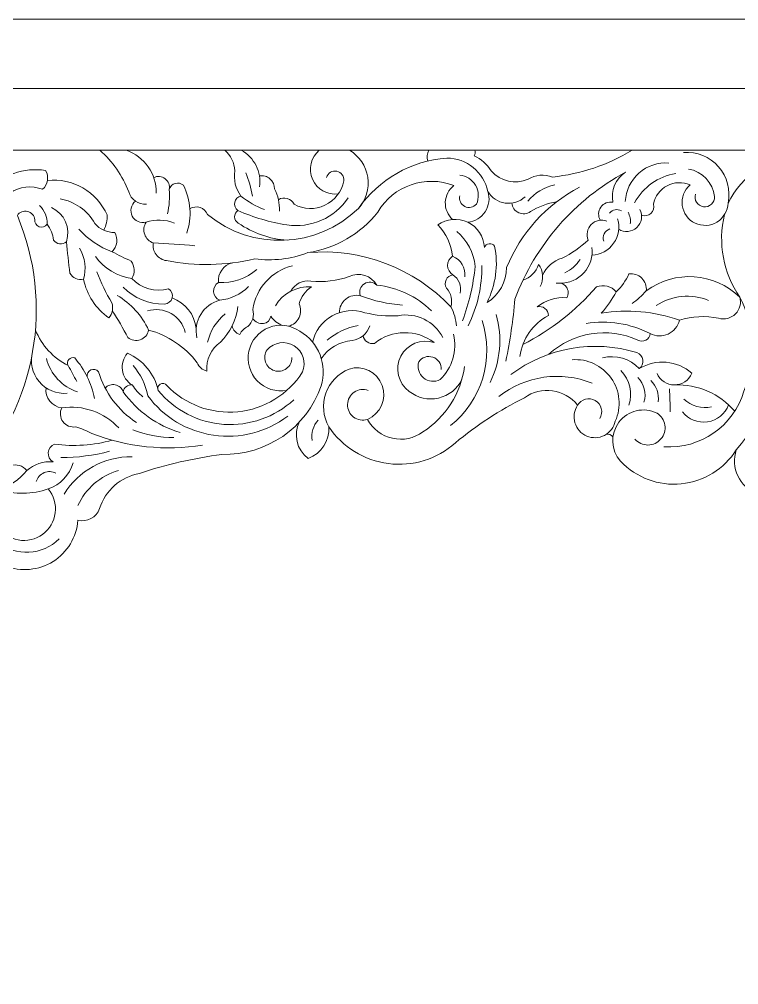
# Model space of a CAD drawing. Header units: millimetres. Extents: x 5152 to 5396, y 165 to 421.
# Drawn here: x 5221.3 to 5274.2, y 349.8 to 420.7 of the extents above; entities that cross this region are included whole.
import ezdxf

# ---------------------------------------------------------------- set-up
doc = ezdxf.new("R2010")
doc.units = ezdxf.units.MM
doc.header["$MEASUREMENT"] = 0
doc.layers.add('SITARA ALL', color=18, linetype='Continuous', true_color=0x000000)

msp = doc.modelspace()

# ---------------------------------------------------------------- linework, layer by layer
at = {"layer": 'SITARA ALL', "lineweight": 9}
for points, knots in [([(5152.3, 420.695), (5152.3, 420.695), (5396.3, 420.695), (5396.3, 420.695), (5396.3, 420.695), (5396.3, 298.695), (5396.3, 298.695), (5396.3, 298.695), (5152.3, 298.695), (5152.3, 298.695), (5152.3, 298.695), (5152.3, 420.695), (5152.3, 420.695)], [0, 0, 0, 0, 0.25, 0.25, 0.25, 0.5, 0.5, 0.5, 0.75, 0.75, 0.75, 1, 1, 1, 1]), ([(5158.284, 309.538), (5158.284, 309.538), (5158.284, 303.791), (5158.284, 303.791), (5158.284, 303.791), (5154.3, 303.791), (5154.3, 303.791), (5154.3, 303.791), (5154.3, 415.599), (5154.3, 415.599), (5154.3, 415.599), (5354.3, 415.599), (5354.3, 415.599), (5354.3, 415.599), (5354.3, 391.626), (5354.3, 391.626), (5354.3, 391.626), (5349.636, 391.626), (5349.636, 391.626), (5349.636, 391.626), (5349.636, 411.074), (5349.636, 411.074), (5349.636, 411.074), (5301.025, 411.074), (5301.025, 411.074), (5301.679, 410.889), (5302.203, 410.396), (5302.429, 409.755), (5302.655, 409.114), (5302.556, 408.402), (5302.163, 407.847), (5304.264, 410.007), (5307.224, 411.112), (5310.227, 410.858), (5311.335, 410.604), (5312.145, 409.652), (5312.219, 408.518), (5312.293, 407.383), (5311.613, 406.334), (5310.548, 405.938)], [0, 0, 0, 0, 0.071429, 0.071429, 0.071429, 0.142857, 0.142857, 0.142857, 0.214286, 0.214286, 0.214286, 0.285714, 0.285714, 0.285714, 0.357143, 0.357143, 0.357143, 0.428571, 0.428571, 0.428571, 0.5, 0.5, 0.5, 0.571429, 0.571429, 0.571429, 0.642857, 0.642857, 0.642857, 0.714286, 0.714286, 0.714286, 0.785714, 0.785714, 0.785714, 0.857143, 0.857143, 0.857143, 1, 1, 1, 1]), ([(5385.334, 308.316), (5385.334, 308.316), (5390.317, 308.316), (5390.317, 308.316), (5390.317, 308.316), (5390.317, 415.599), (5390.317, 415.599), (5390.317, 415.599), (5394.3, 415.599), (5394.3, 415.599), (5394.3, 415.599), (5394.3, 303.791), (5394.3, 303.791), (5394.3, 303.791), (5194.3, 303.791), (5194.3, 303.791), (5194.3, 303.791), (5194.3, 327.764), (5194.3, 327.764), (5194.3, 327.764), (5198.965, 327.764), (5198.965, 327.764), (5198.965, 327.764), (5198.965, 308.316), (5198.965, 308.316), (5198.965, 308.316), (5247.575, 308.316), (5247.575, 308.316), (5246.921, 308.501), (5246.398, 308.994), (5246.172, 309.635), (5245.945, 310.276), (5246.045, 310.988), (5246.438, 311.543), (5244.337, 309.383), (5241.376, 308.278), (5238.374, 308.532), (5237.266, 308.786), (5236.456, 309.738), (5236.382, 310.873), (5236.307, 312.007), (5236.987, 313.056), (5238.053, 313.453)], [0, 0, 0, 0, 0.066667, 0.066667, 0.066667, 0.133333, 0.133333, 0.133333, 0.2, 0.2, 0.2, 0.266667, 0.266667, 0.266667, 0.333333, 0.333333, 0.333333, 0.4, 0.4, 0.4, 0.466667, 0.466667, 0.466667, 0.533333, 0.533333, 0.533333, 0.6, 0.6, 0.6, 0.666667, 0.666667, 0.666667, 0.733333, 0.733333, 0.733333, 0.8, 0.8, 0.8, 0.866667, 0.866667, 0.866667, 1, 1, 1, 1]), ([(5295.847, 408.423), (5295.925, 408.623), (5296.099, 408.77), (5296.308, 408.814), (5296.518, 408.859), (5296.736, 408.795), (5296.889, 408.645), (5297.026, 407.824), (5297.698, 407.199), (5298.527, 407.125), (5299.356, 407.05), (5300.13, 407.542), (5300.412, 408.325), (5299.758, 408.418), (5299.256, 408.953), (5299.203, 409.611), (5299.15, 410.269), (5299.56, 410.877), (5300.19, 411.074), (5300.19, 411.074), (5184.557, 411.074), (5184.557, 411.074)], [0, 0, 0, 0, 0.125, 0.125, 0.125, 0.25, 0.25, 0.25, 0.375, 0.375, 0.375, 0.5, 0.5, 0.5, 0.625, 0.625, 0.625, 0.75, 0.75, 0.75, 1, 1, 1, 1]), ([(5230.646, 407.106), (5230.05, 407.066), (5229.506, 407.446), (5229.339, 408.019), (5228.893, 409.197), (5228.164, 410.246), (5227.216, 411.074)], [0, 0, 0, 0, 0.333333, 0.333333, 0.333333, 1, 1, 1, 1]), ([(5245.475, 407.577), (5244.484, 406.096), (5242.726, 405.32), (5240.963, 405.582), (5239.725, 405.78), (5238.517, 406.138), (5237.37, 406.645), (5237.179, 406.781), (5237.086, 407.018), (5237.133, 407.248), (5237.18, 407.477), (5237.359, 407.658), (5237.588, 407.708), (5237.187, 408.236), (5237.028, 408.909), (5237.152, 409.561), (5237.111, 410.146), (5236.84, 410.69), (5236.396, 411.074)], [0, 0, 0, 0, 0.142857, 0.142857, 0.142857, 0.285714, 0.285714, 0.285714, 0.428571, 0.428571, 0.428571, 0.571429, 0.571429, 0.571429, 0.714286, 0.714286, 0.714286, 1, 1, 1, 1]), ([(5243.351, 411.074), (5242.724, 410.557), (5242.516, 409.688), (5242.841, 408.943), (5243.167, 408.198), (5243.946, 407.76), (5244.751, 407.868)], [0, 0, 0, 0, 0.333333, 0.333333, 0.333333, 1, 1, 1, 1]), ([(5255.736, 408.04), (5255.436, 409.468), (5254.182, 410.493), (5252.722, 410.499), (5250.106, 410.301), (5247.719, 408.938), (5246.219, 406.785), (5246.784, 407.408), (5247.039, 408.252), (5246.914, 409.083), (5246.788, 409.915), (5246.296, 410.646), (5245.572, 411.074)], [0, 0, 0, 0, 0.2, 0.2, 0.2, 0.4, 0.4, 0.4, 0.6, 0.6, 0.6, 1, 1, 1, 1]), ([(5266.342, 411.074), (5264.557, 409.996), (5262.556, 409.324), (5260.483, 409.105), (5259.895, 409.342), (5259.229, 409.279), (5258.696, 408.938), (5257.755, 408.543), (5256.666, 408.79), (5255.987, 409.551), (5255.692, 410.043), (5255.254, 410.432), (5254.731, 410.667), (5254.798, 410.792), (5254.816, 410.937), (5254.779, 411.074)], [0, 0, 0, 0, 0.166667, 0.166667, 0.166667, 0.333333, 0.333333, 0.333333, 0.5, 0.5, 0.5, 0.666667, 0.666667, 0.666667, 1, 1, 1, 1]), ([(5278.643, 410.983), (5276.386, 410.627), (5274.435, 409.219), (5273.388, 407.188), (5273.37, 406.618), (5273.065, 406.095), (5272.578, 405.798), (5272.091, 405.502), (5271.486, 405.472), (5270.971, 405.718), (5270.457, 405.964), (5270.101, 406.454), (5270.027, 407.02), (5269.952, 407.585), (5270.168, 408.15), (5270.601, 408.522), (5270.059, 408.763), (5269.437, 408.744), (5268.911, 408.467), (5268.386, 408.191), (5268.017, 407.69), (5267.908, 407.107), (5267.982, 406.865), (5267.91, 406.602), (5267.723, 406.432), (5267.536, 406.262), (5267.267, 406.215), (5267.033, 406.312)], [0, 0, 0, 0, 0.1, 0.1, 0.1, 0.2, 0.2, 0.2, 0.3, 0.3, 0.3, 0.4, 0.4, 0.4, 0.5, 0.5, 0.5, 0.6, 0.6, 0.6, 0.7, 0.7, 0.7, 0.8, 0.8, 0.8, 1, 1, 1, 1]), ([(5273.388, 407.188), (5273.591, 408.142), (5273.331, 409.134), (5272.687, 409.866), (5272.043, 410.598), (5271.092, 410.983), (5270.12, 410.904)], [0, 0, 0, 0, 0.333333, 0.333333, 0.333333, 1, 1, 1, 1]), ([(5269.042, 410.135), (5268.239, 410.195), (5267.447, 409.929), (5266.844, 409.395), (5266.241, 408.862), (5265.879, 408.109), (5265.839, 407.305)], [0, 0, 0, 0, 0.333333, 0.333333, 0.333333, 1, 1, 1, 1]), ([(5219.394, 405.811), (5219.431, 406.669), (5219.878, 407.457), (5220.594, 407.931), (5221.31, 408.404), (5222.21, 408.505), (5223.014, 408.204), (5223.404, 408.558), (5223.495, 409.135), (5223.233, 409.592), (5221.64, 409.826), (5220.033, 409.275), (5218.92, 408.112), (5217.807, 406.95), (5217.325, 405.321), (5217.629, 403.74), (5218.1, 401.336), (5219.117, 399.073), (5220.603, 397.126), (5220.21, 394.518), (5219.062, 392.082), (5217.304, 390.117), (5216.852, 391.678), (5215.383, 392.72), (5213.761, 392.626)], [0, 0, 0, 0, 0.111111, 0.111111, 0.111111, 0.222222, 0.222222, 0.222222, 0.333333, 0.333333, 0.333333, 0.444444, 0.444444, 0.444444, 0.555556, 0.555556, 0.555556, 0.666667, 0.666667, 0.666667, 0.777778, 0.777778, 0.777778, 1, 1, 1, 1]), ([(5240.341, 407.441), (5240.536, 407.563), (5240.774, 407.596), (5240.994, 407.53), (5241.215, 407.465), (5241.397, 407.309), (5241.494, 407.1), (5242.196, 406.715), (5243.038, 406.689), (5243.762, 407.03), (5244.486, 407.372), (5245.003, 408.038), (5245.152, 408.824), (5245.188, 409.158), (5244.965, 409.463), (5244.636, 409.53), (5244.308, 409.596), (5243.983, 409.402), (5243.887, 409.081)], [0, 0, 0, 0, 0.142857, 0.142857, 0.142857, 0.285714, 0.285714, 0.285714, 0.428571, 0.428571, 0.428571, 0.571429, 0.571429, 0.571429, 0.714286, 0.714286, 0.714286, 1, 1, 1, 1]), ([(5257.058, 395.57), (5257.37, 397.078), (5257.594, 398.603), (5257.729, 400.137), (5259.222, 404.125), (5262.112, 407.438), (5265.859, 409.461), (5265.122, 408.985), (5264.754, 408.107), (5264.932, 407.248), (5264.59, 407.315), (5264.241, 407.175), (5264.04, 406.89), (5263.839, 406.605), (5263.824, 406.23), (5264.001, 405.93)], [0, 0, 0, 0, 0.166667, 0.166667, 0.166667, 0.333333, 0.333333, 0.333333, 0.5, 0.5, 0.5, 0.666667, 0.666667, 0.666667, 1, 1, 1, 1]), ([(5270.993, 407.853), (5270.929, 407.651), (5270.958, 407.431), (5271.072, 407.251), (5271.185, 407.072), (5271.372, 406.952), (5271.583, 406.924), (5271.793, 406.895), (5272.005, 406.961), (5272.162, 407.104), (5272.32, 407.247), (5272.406, 407.451), (5272.398, 407.663), (5272.278, 408.69), (5271.5, 409.515), (5270.482, 409.695)], [0, 0, 0, 0, 0.166667, 0.166667, 0.166667, 0.333333, 0.333333, 0.333333, 0.5, 0.5, 0.5, 0.666667, 0.666667, 0.666667, 1, 1, 1, 1]), ([(5227.506, 405.196), (5227.69, 405.54), (5227.775, 405.927), (5227.752, 406.316), (5226.998, 408.028), (5225.228, 409.056), (5223.368, 408.859)], [0, 0, 0, 0, 0.333333, 0.333333, 0.333333, 1, 1, 1, 1]), ([(5231.143, 404.259), (5231.098, 403.957), (5231.176, 403.65), (5231.36, 403.406), (5231.543, 403.162), (5231.815, 403.002), (5232.118, 402.961), (5234.264, 402.535), (5236.476, 402.582), (5238.603, 403.097), (5239.922, 402.914), (5241.266, 403.071), (5242.508, 403.552), (5244.538, 403.863), (5246.376, 404.926), (5247.656, 406.533), (5248.783, 408.469), (5251.157, 409.293), (5253.243, 408.475), (5252.86, 408.183), (5252.628, 407.736), (5252.61, 407.255), (5252.591, 406.774), (5252.788, 406.311), (5253.147, 405.99)], [0, 0, 0, 0, 0.111111, 0.111111, 0.111111, 0.222222, 0.222222, 0.222222, 0.333333, 0.333333, 0.333333, 0.444444, 0.444444, 0.444444, 0.555556, 0.555556, 0.555556, 0.666667, 0.666667, 0.666667, 0.777778, 0.777778, 0.777778, 1, 1, 1, 1]), ([(5232.186, 406.4), (5232.325, 406.989), (5232.371, 407.595), (5232.323, 408.198), (5232.378, 408.497), (5232.26, 408.801), (5232.018, 408.984), (5231.776, 409.167), (5231.452, 409.198), (5231.179, 409.063)], [0, 0, 0, 0, 0.25, 0.25, 0.25, 0.5, 0.5, 0.5, 1, 1, 1, 1]), ([(5233.605, 404.983), (5234, 406.14), (5233.912, 407.407), (5233.359, 408.498), (5233.196, 408.646), (5232.969, 408.699), (5232.757, 408.638), (5232.546, 408.577), (5232.381, 408.411), (5232.323, 408.198)], [0, 0, 0, 0, 0.25, 0.25, 0.25, 0.5, 0.5, 0.5, 1, 1, 1, 1]), ([(5240.416, 406.606), (5240.438, 407.169), (5240.314, 407.729), (5240.055, 408.23), (5240.061, 408.514), (5239.94, 408.785), (5239.725, 408.97), (5239.51, 409.155), (5239.224, 409.234), (5238.944, 409.185)], [0, 0, 0, 0, 0.25, 0.25, 0.25, 0.5, 0.5, 0.5, 1, 1, 1, 1]), ([(5253.67, 407.733), (5253.594, 407.414), (5253.748, 407.086), (5254.041, 406.939), (5254.334, 406.793), (5254.689, 406.867), (5254.899, 407.12), (5255.103, 407.563), (5255.079, 408.077), (5254.834, 408.498), (5254.59, 408.92), (5254.156, 409.196), (5253.67, 409.239)], [0, 0, 0, 0, 0.2, 0.2, 0.2, 0.4, 0.4, 0.4, 0.6, 0.6, 0.6, 1, 1, 1, 1]), ([(5262.468, 408.361), (5260.044, 407.088), (5258.149, 405), (5257.117, 402.464), (5257.113, 401.416), (5256.568, 400.444), (5255.679, 399.891), (5256.32, 401.173), (5256.516, 402.63), (5256.236, 404.036), (5256.142, 404.162), (5255.987, 404.227), (5255.831, 404.206), (5255.675, 404.185), (5255.543, 404.081), (5255.485, 403.934), (5255.446, 404.729), (5254.977, 405.438), (5254.26, 405.782), (5253.544, 406.127), (5252.697, 406.053), (5252.052, 405.588), (5252.664, 404.964), (5253.051, 404.153), (5253.15, 403.284), (5253.761, 403.047), (5254.129, 402.42), (5254.039, 401.77)], [0, 0, 0, 0, 0.1, 0.1, 0.1, 0.2, 0.2, 0.2, 0.3, 0.3, 0.3, 0.4, 0.4, 0.4, 0.5, 0.5, 0.5, 0.6, 0.6, 0.6, 0.7, 0.7, 0.7, 0.8, 0.8, 0.8, 1, 1, 1, 1]), ([(5254.26, 405.782), (5254.782, 405.833), (5255.253, 406.118), (5255.54, 406.557), (5255.827, 406.996), (5255.899, 407.541), (5255.736, 408.04), (5256.011, 407.578), (5256.48, 407.266), (5257.012, 407.191), (5257.544, 407.117), (5258.081, 407.287), (5258.472, 407.655)], [0, 0, 0, 0, 0.2, 0.2, 0.2, 0.4, 0.4, 0.4, 0.6, 0.6, 0.6, 1, 1, 1, 1]), ([(5224.295, 407.506), (5225.372, 407.311), (5226.308, 406.648), (5226.85, 405.698), (5227.21, 405.262), (5227.75, 405.017), (5228.314, 405.033), (5228.571, 404.573), (5228.496, 403.998), (5228.13, 403.619), (5228.584, 403.373), (5229.046, 403.142), (5229.515, 402.927), (5229.802, 402.557), (5229.824, 402.045), (5229.568, 401.651), (5228.492, 401.792), (5227.525, 402.382), (5226.906, 403.273)], [0, 0, 0, 0, 0.142857, 0.142857, 0.142857, 0.285714, 0.285714, 0.285714, 0.428571, 0.428571, 0.428571, 0.571429, 0.571429, 0.571429, 0.714286, 0.714286, 0.714286, 1, 1, 1, 1]), ([(5229.832, 407.333), (5229.507, 407.068), (5229.409, 406.615), (5229.598, 406.241), (5229.786, 405.867), (5230.209, 405.674), (5230.614, 405.778)], [0, 0, 0, 0, 0.333333, 0.333333, 0.333333, 1, 1, 1, 1]), ([(5257.505, 407.191), (5257.53, 406.882), (5257.72, 406.611), (5258.002, 406.481), (5258.283, 406.352), (5258.613, 406.385), (5258.863, 406.568), (5259.455, 406.926), (5260.109, 407.171), (5260.791, 407.287)], [0, 0, 0, 0, 0.25, 0.25, 0.25, 0.5, 0.5, 0.5, 1, 1, 1, 1]), ([(5210.435, 382.146), (5213.168, 383.414), (5215.664, 385.137), (5217.819, 387.243), (5222.558, 392.394), (5223.864, 399.826), (5221.155, 406.279), (5221.317, 406.527), (5221.618, 406.645), (5221.905, 406.576), (5222.193, 406.507), (5222.407, 406.265), (5222.439, 405.971), (5222.414, 405.746), (5222.547, 405.532), (5222.76, 405.455), (5222.973, 405.377), (5223.212, 405.456), (5223.337, 405.645)], [0, 0, 0, 0, 0.142857, 0.142857, 0.142857, 0.285714, 0.285714, 0.285714, 0.428571, 0.428571, 0.428571, 0.571429, 0.571429, 0.571429, 0.714286, 0.714286, 0.714286, 1, 1, 1, 1]), ([(5225.731, 403.867), (5226.134, 403.178), (5226.238, 402.355), (5226.021, 401.588), (5225.625, 401.5), (5225.219, 401.679), (5225.016, 402.03), (5224.919, 402.802), (5224.834, 403.575), (5224.761, 404.349), (5224.625, 404.232), (5224.445, 404.178), (5224.266, 404.2), (5224.088, 404.223), (5223.927, 404.32), (5223.824, 404.468), (5223.771, 404.897), (5223.603, 405.304), (5223.337, 405.645), (5223.365, 406.156), (5223.166, 406.653), (5222.793, 407.004)], [0, 0, 0, 0, 0.125, 0.125, 0.125, 0.25, 0.25, 0.25, 0.375, 0.375, 0.375, 0.5, 0.5, 0.5, 0.625, 0.625, 0.625, 0.75, 0.75, 0.75, 1, 1, 1, 1]), ([(5246.219, 406.785), (5243.173, 403.848), (5238.404, 403.662), (5235.133, 406.346), (5235.04, 406.594), (5234.839, 406.787), (5234.586, 406.869), (5234.334, 406.95), (5234.058, 406.912), (5233.837, 406.765)], [0, 0, 0, 0, 0.25, 0.25, 0.25, 0.5, 0.5, 0.5, 1, 1, 1, 1]), ([(5237.37, 406.645), (5237.206, 406.546), (5237.108, 406.366), (5237.114, 406.174), (5237.119, 405.982), (5237.228, 405.808), (5237.397, 405.719), (5238.457, 404.983), (5239.698, 404.55), (5240.986, 404.468)], [0, 0, 0, 0, 0.25, 0.25, 0.25, 0.5, 0.5, 0.5, 1, 1, 1, 1]), ([(5266.536, 389.845), (5266.779, 389.568), (5267.13, 389.411), (5267.499, 389.413), (5267.868, 389.416), (5268.217, 389.578), (5268.456, 389.859), (5268.695, 390.139), (5268.801, 390.509), (5268.746, 390.874), (5268.691, 391.238), (5268.48, 391.56), (5268.169, 391.757), (5267.195, 392.235), (5266.021, 391.957), (5265.368, 391.091), (5264.715, 390.225), (5264.767, 389.019), (5265.494, 388.215), (5266.646, 387.005), (5268.289, 386.394), (5269.951, 386.559), (5271.613, 386.724), (5273.105, 387.645), (5273.996, 389.058), (5278.169, 394.031), (5279.374, 400.845), (5277.153, 406.944)], [0, 0, 0, 0, 0.1, 0.1, 0.1, 0.2, 0.2, 0.2, 0.3, 0.3, 0.3, 0.4, 0.4, 0.4, 0.5, 0.5, 0.5, 0.6, 0.6, 0.6, 0.7, 0.7, 0.7, 0.8, 0.8, 0.8, 1, 1, 1, 1]), ([(5265.356, 405.271), (5265.777, 405.01), (5266.32, 405.061), (5266.684, 405.397), (5267.048, 405.733), (5267.143, 406.27), (5266.916, 406.71)], [0, 0, 0, 0, 0.333333, 0.333333, 0.333333, 1, 1, 1, 1]), ([(5232.697, 405.725), (5232.031, 405.99), (5231.293, 406.009), (5230.614, 405.778), (5230.448, 405.513), (5230.412, 405.187), (5230.515, 404.892), (5230.618, 404.596), (5230.849, 404.364), (5231.143, 404.259), (5232.163, 404.215), (5233.182, 404.147), (5234.198, 404.055)], [0, 0, 0, 0, 0.2, 0.2, 0.2, 0.4, 0.4, 0.4, 0.6, 0.6, 0.6, 1, 1, 1, 1]), ([(5264.479, 405.861), (5264.083, 406.015), (5263.634, 405.919), (5263.335, 405.617), (5263.036, 405.314), (5262.946, 404.864), (5263.105, 404.47), (5262.528, 403.946), (5261.886, 403.498), (5261.196, 403.136), (5260.551, 402.961), (5260.023, 402.501), (5259.761, 401.887)], [0, 0, 0, 0, 0.2, 0.2, 0.2, 0.4, 0.4, 0.4, 0.6, 0.6, 0.6, 1, 1, 1, 1]), ([(5263.388, 403.368), (5264.026, 403.396), (5264.614, 403.717), (5264.982, 404.238), (5265.351, 404.759), (5265.458, 405.42), (5265.273, 406.031)], [0, 0, 0, 0, 0.333333, 0.333333, 0.333333, 1, 1, 1, 1]), ([(5268.681, 389.286), (5271.359, 389.103), (5273.803, 390.803), (5274.559, 393.378), (5275.491, 395.612), (5275.38, 398.142), (5274.256, 400.286), (5273.035, 402.051), (5272.625, 404.256), (5273.13, 406.343)], [0, 0, 0, 0, 0.25, 0.25, 0.25, 0.5, 0.5, 0.5, 1, 1, 1, 1]), ([(5253.874, 398.529), (5254.353, 399.822), (5254.666, 401.17), (5254.805, 402.542), (5254.716, 403.544), (5254.226, 404.466), (5253.446, 405.101)], [0, 0, 0, 0, 0.333333, 0.333333, 0.333333, 1, 1, 1, 1]), ([(5253.69, 400.583), (5253.818, 401.096), (5253.609, 401.633), (5253.167, 401.923), (5252.95, 401.89), (5252.763, 401.751), (5252.669, 401.552), (5252.574, 401.353), (5252.585, 401.12), (5252.697, 400.931), (5253.034, 400.56), (5253.157, 400.042), (5253.024, 399.559), (5250.311, 402.426), (5246.44, 403.897), (5242.508, 403.552)], [0, 0, 0, 0, 0.166667, 0.166667, 0.166667, 0.333333, 0.333333, 0.333333, 0.5, 0.5, 0.5, 0.666667, 0.666667, 0.666667, 1, 1, 1, 1]), ([(5261.02, 401.297), (5261.698, 401.288), (5262.348, 401.571), (5262.802, 402.076), (5263.255, 402.58), (5263.469, 403.256), (5263.388, 403.93)], [0, 0, 0, 0, 0.333333, 0.333333, 0.333333, 1, 1, 1, 1]), ([(5253.15, 403.284), (5252.915, 403.136), (5252.774, 402.877), (5252.777, 402.599), (5252.781, 402.321), (5252.929, 402.065), (5253.167, 401.923)], [0, 0, 0, 0, 0.333333, 0.333333, 0.333333, 1, 1, 1, 1]), ([(5236.963, 402.794), (5236.304, 402.645), (5235.862, 402.026), (5235.938, 401.354), (5235.697, 401.217), (5235.556, 400.953), (5235.575, 400.676), (5235.595, 400.399), (5235.771, 400.157), (5236.029, 400.054), (5234.818, 399.732), (5234.078, 398.512), (5234.357, 397.29)], [0, 0, 0, 0, 0.2, 0.2, 0.2, 0.4, 0.4, 0.4, 0.6, 0.6, 0.6, 1, 1, 1, 1]), ([(5236.944, 398.168), (5236.992, 397.867), (5237.209, 397.621), (5237.503, 397.538), (5237.615, 397.806), (5237.834, 398.014), (5238.107, 398.113), (5238.444, 398.439), (5238.58, 398.92), (5238.463, 399.374), (5238.692, 400.936), (5239.845, 402.205), (5241.378, 402.583)], [0, 0, 0, 0, 0.2, 0.2, 0.2, 0.4, 0.4, 0.4, 0.6, 0.6, 0.6, 1, 1, 1, 1]), ([(5258.314, 401.517), (5258.861, 401.699), (5259.289, 402.132), (5259.463, 402.682), (5259.816, 402.21), (5259.864, 401.575), (5259.585, 401.056)], [0, 0, 0, 0, 0.333333, 0.333333, 0.333333, 1, 1, 1, 1]), ([(5262.965, 398.336), (5264.568, 398.608), (5266.218, 398.35), (5267.662, 397.601), (5268.073, 397.386), (5268.56, 397.374), (5268.981, 397.567), (5269.402, 397.761), (5269.709, 398.138), (5269.813, 398.59), (5270.749, 398.873), (5271.741, 398.921), (5272.7, 398.731), (5273.14, 398.604), (5273.614, 398.725), (5273.938, 399.049), (5274.261, 399.372), (5274.384, 399.846), (5274.256, 400.286), (5272.382, 402.1), (5269.474, 402.293), (5267.379, 400.738)], [0, 0, 0, 0, 0.125, 0.125, 0.125, 0.25, 0.25, 0.25, 0.375, 0.375, 0.375, 0.5, 0.5, 0.5, 0.625, 0.625, 0.625, 0.75, 0.75, 0.75, 1, 1, 1, 1]), ([(5226.021, 401.588), (5226.26, 400.444), (5226.923, 399.435), (5227.877, 398.762), (5228.145, 399.056), (5228.23, 399.474), (5228.098, 399.85), (5227.676, 400.582), (5227.306, 401.344), (5226.991, 402.129)], [0, 0, 0, 0, 0.25, 0.25, 0.25, 0.5, 0.5, 0.5, 1, 1, 1, 1]), ([(5228.932, 401.007), (5229.734, 400.199), (5230.828, 399.748), (5231.967, 399.758), (5232.236, 399.774), (5232.463, 399.961), (5232.53, 400.223), (5232.597, 400.484), (5232.488, 400.758), (5232.259, 400.901), (5231.293, 400.63), (5230.255, 400.919), (5229.568, 401.651)], [0, 0, 0, 0, 0.2, 0.2, 0.2, 0.4, 0.4, 0.4, 0.6, 0.6, 0.6, 1, 1, 1, 1]), ([(5241.258, 400.716), (5241.543, 401.251), (5242.135, 401.55), (5242.735, 401.463), (5243.682, 401.356), (5244.641, 401.47), (5245.536, 401.795), (5246.282, 402.146), (5247.172, 401.869), (5247.589, 401.158), (5247.345, 401.411), (5246.958, 401.457), (5246.662, 401.269), (5246.366, 401.08), (5246.243, 400.71), (5246.368, 400.383)], [0, 0, 0, 0, 0.166667, 0.166667, 0.166667, 0.333333, 0.333333, 0.333333, 0.5, 0.5, 0.5, 0.666667, 0.666667, 0.666667, 1, 1, 1, 1]), ([(5266.332, 399.805), (5266.717, 400.074), (5267.068, 400.387), (5267.379, 400.738), (5267.42, 401.086), (5267.297, 401.433), (5267.047, 401.678), (5266.796, 401.922), (5266.447, 402.037), (5266.1, 401.988), (5265.884, 401.492), (5265.569, 401.045), (5265.176, 400.674)], [0, 0, 0, 0, 0.2, 0.2, 0.2, 0.4, 0.4, 0.4, 0.6, 0.6, 0.6, 1, 1, 1, 1]), ([(5240.132, 399.652), (5240.68, 400.575), (5241.705, 401.108), (5242.775, 401.026), (5242.329, 400.741), (5242.005, 400.3), (5241.867, 399.789), (5242.015, 399.47), (5242.013, 399.102), (5241.863, 398.784), (5241.713, 398.466), (5241.429, 398.23), (5241.089, 398.142)], [0, 0, 0, 0, 0.2, 0.2, 0.2, 0.4, 0.4, 0.4, 0.6, 0.6, 0.6, 1, 1, 1, 1]), ([(5260.757, 401.297), (5261.037, 401.366), (5261.33, 401.259), (5261.502, 401.028), (5261.673, 400.796), (5261.689, 400.484), (5261.542, 400.237), (5260.755, 400.303), (5259.973, 400.063), (5259.359, 399.566), (5259.555, 399.617), (5259.764, 399.576), (5259.926, 399.454), (5260.088, 399.332), (5260.186, 399.142), (5260.19, 398.94), (5259.047, 398.326), (5258.267, 397.204), (5258.09, 395.919)], [0, 0, 0, 0, 0.142857, 0.142857, 0.142857, 0.285714, 0.285714, 0.285714, 0.428571, 0.428571, 0.428571, 0.571429, 0.571429, 0.571429, 0.714286, 0.714286, 0.714286, 1, 1, 1, 1]), ([(5269.813, 398.59), (5267.972, 399.244), (5265.996, 399.419), (5264.068, 399.099), (5264.498, 399.578), (5264.87, 400.107), (5265.176, 400.674), (5264.811, 401.083), (5264.233, 401.228), (5263.719, 401.037), (5262.209, 399.288), (5260.372, 397.847), (5258.313, 396.797)], [0, 0, 0, 0, 0.2, 0.2, 0.2, 0.4, 0.4, 0.4, 0.6, 0.6, 0.6, 1, 1, 1, 1]), ([(5228.491, 400.408), (5229.504, 399.812), (5230.312, 398.922), (5230.807, 397.857), (5230.742, 397.53), (5230.51, 397.261), (5230.195, 397.149), (5229.881, 397.037), (5229.531, 397.1), (5229.274, 397.313), (5228.926, 397.984), (5228.546, 398.639), (5228.137, 399.275)], [0, 0, 0, 0, 0.2, 0.2, 0.2, 0.4, 0.4, 0.4, 0.6, 0.6, 0.6, 1, 1, 1, 1]), ([(5249.475, 399.69), (5248.411, 399.768), (5247.364, 400.002), (5246.368, 400.383), (5245.991, 400.471), (5245.594, 400.38), (5245.293, 400.136), (5244.991, 399.893), (5244.819, 399.524), (5244.827, 399.136)], [0, 0, 0, 0, 0.25, 0.25, 0.25, 0.5, 0.5, 0.5, 1, 1, 1, 1]), ([(5233.499, 397.684), (5233.36, 398.274), (5232.982, 398.779), (5232.456, 399.079), (5231.929, 399.379), (5231.302, 399.447), (5230.724, 399.266)], [0, 0, 0, 0, 0.333333, 0.333333, 0.333333, 1, 1, 1, 1]), ([(5237.365, 399.594), (5237.246, 398.596), (5236.791, 397.668), (5236.076, 396.962), (5235.392, 396.485), (5235.016, 395.681), (5235.087, 394.851), (5234.764, 394.924), (5234.495, 395.15), (5234.368, 395.456), (5233.483, 396.633), (5232.23, 397.479), (5230.807, 397.857)], [0, 0, 0, 0, 0.2, 0.2, 0.2, 0.4, 0.4, 0.4, 0.6, 0.6, 0.6, 1, 1, 1, 1]), ([(5252.426, 397.305), (5251.809, 398.512), (5250.473, 399.168), (5249.142, 398.915), (5248.322, 398.864), (5247.499, 398.939), (5246.701, 399.136), (5245.903, 399.4), (5245.031, 399.315), (5244.299, 398.903), (5243.566, 398.49), (5243.042, 397.788), (5242.854, 396.969)], [0, 0, 0, 0, 0.2, 0.2, 0.2, 0.4, 0.4, 0.4, 0.6, 0.6, 0.6, 1, 1, 1, 1]), ([(5238.455, 398.696), (5238.635, 398.443), (5238.937, 398.307), (5239.246, 398.338), (5239.528, 398.379), (5239.747, 398.604), (5239.779, 398.888), (5239.978, 398.565), (5240.286, 398.323), (5240.647, 398.205)], [0, 0, 0, 0, 0.25, 0.25, 0.25, 0.5, 0.5, 0.5, 1, 1, 1, 1]), ([(5294.115, 399.354), (5294.33, 399.085), (5294.672, 398.954), (5295.011, 399.01), (5295.06, 398.856), (5295.18, 398.735), (5295.334, 398.684), (5295.487, 398.633), (5295.656, 398.658), (5295.788, 398.751), (5295.851, 398.639), (5295.958, 398.558), (5296.082, 398.526), (5296.207, 398.493), (5296.339, 398.512), (5296.449, 398.579), (5297.415, 398.372), (5298.255, 397.78), (5298.776, 396.941), (5299.297, 396.103), (5299.454, 395.087), (5299.212, 394.13), (5298.352, 391.354), (5296.037, 389.271), (5293.186, 388.705), (5289.038, 387.624), (5284.666, 387.751), (5280.587, 389.069), (5278.305, 389.508), (5276.079, 388.088), (5275.52, 385.832), (5274.234, 386.329), (5273.564, 387.749), (5273.996, 389.058)], [0, 0, 0, 0, 0.083333, 0.083333, 0.083333, 0.166667, 0.166667, 0.166667, 0.25, 0.25, 0.25, 0.333333, 0.333333, 0.333333, 0.416667, 0.416667, 0.416667, 0.5, 0.5, 0.5, 0.583333, 0.583333, 0.583333, 0.666667, 0.666667, 0.666667, 0.75, 0.75, 0.75, 0.833333, 0.833333, 0.833333, 1, 1, 1, 1]), ([(5220.258, 380.538), (5221.417, 380.077), (5222.725, 380.196), (5223.782, 380.858), (5224.838, 381.52), (5225.517, 382.644), (5225.608, 383.888), (5226.279, 383.721), (5226.966, 384.089), (5227.197, 384.74), (5227.625, 386.076), (5228.754, 387.07), (5230.134, 387.326), (5232.103, 387.982), (5234.13, 388.448), (5236.188, 388.719), (5239.456, 388.641), (5242.402, 390.669), (5243.49, 393.752), (5243.96, 395.296), (5243.309, 396.959), (5241.913, 397.77), (5241.253, 398.234), (5240.406, 398.337), (5239.654, 398.044), (5238.902, 397.752), (5238.347, 397.104), (5238.173, 396.316), (5238, 395.528), (5238.232, 394.706), (5238.792, 394.126), (5239.351, 393.545), (5240.164, 393.282), (5240.957, 393.426)], [0, 0, 0, 0, 0.083333, 0.083333, 0.083333, 0.166667, 0.166667, 0.166667, 0.25, 0.25, 0.25, 0.333333, 0.333333, 0.333333, 0.416667, 0.416667, 0.416667, 0.5, 0.5, 0.5, 0.583333, 0.583333, 0.583333, 0.666667, 0.666667, 0.666667, 0.75, 0.75, 0.75, 0.833333, 0.833333, 0.833333, 1, 1, 1, 1]), ([(5243.497, 395.756), (5244.002, 396.527), (5244.839, 397.018), (5245.759, 397.085), (5246.36, 397.176), (5246.861, 397.591), (5247.063, 398.165)], [0, 0, 0, 0, 0.333333, 0.333333, 0.333333, 1, 1, 1, 1]), ([(5260.229, 396.083), (5261.999, 397.706), (5264.57, 398.113), (5266.757, 397.12), (5266.938, 397.019), (5267.157, 397.017), (5267.34, 397.114), (5267.523, 397.211), (5267.644, 397.394), (5267.662, 397.601)], [0, 0, 0, 0, 0.25, 0.25, 0.25, 0.5, 0.5, 0.5, 1, 1, 1, 1]), ([(5225.524, 394.079), (5225.317, 394.472), (5225.106, 394.863), (5224.891, 395.251), (5223.8, 395.803), (5222.945, 396.731), (5222.485, 397.864)], [0, 0, 0, 0, 0.333333, 0.333333, 0.333333, 1, 1, 1, 1]), ([(5246.561, 397.444), (5246.592, 397.256), (5246.7, 397.089), (5246.858, 396.983), (5247.016, 396.876), (5247.211, 396.839), (5247.397, 396.88), (5248.673, 397.905), (5250.484, 397.932), (5251.792, 396.949), (5250.836, 397.259), (5249.797, 396.831), (5249.34, 395.935), (5248.883, 395.04), (5249.142, 393.947), (5249.954, 393.354), (5250.559, 392.869), (5251.352, 392.687), (5252.107, 392.861), (5252.863, 393.035), (5253.497, 393.544), (5253.83, 394.244)], [0, 0, 0, 0, 0.125, 0.125, 0.125, 0.25, 0.25, 0.25, 0.375, 0.375, 0.375, 0.5, 0.5, 0.5, 0.625, 0.625, 0.625, 0.75, 0.75, 0.75, 1, 1, 1, 1]), ([(5252.312, 394.968), (5252.328, 395.372), (5252.077, 395.738), (5251.694, 395.868), (5251.312, 395.998), (5250.89, 395.863), (5250.655, 395.534), (5250.526, 395.106), (5250.664, 394.643), (5251.007, 394.356), (5251.35, 394.07), (5251.831, 394.017), (5252.228, 394.221), (5253.125, 395.077), (5253.502, 396.343), (5253.218, 397.551)], [0, 0, 0, 0, 0.166667, 0.166667, 0.166667, 0.333333, 0.333333, 0.333333, 0.5, 0.5, 0.5, 0.666667, 0.666667, 0.666667, 1, 1, 1, 1]), ([(5231.508, 393.417), (5231.431, 393.587), (5231.494, 393.787), (5231.654, 393.883), (5231.814, 393.979), (5232.02, 393.939), (5232.133, 393.791), (5233.489, 392.378), (5235.416, 391.666), (5237.364, 391.859), (5239.313, 392.052), (5241.063, 393.128), (5242.114, 394.78), (5242.41, 395.482), (5242.154, 396.295), (5241.508, 396.699), (5240.862, 397.103), (5240.019, 396.979), (5239.517, 396.406), (5239.335, 396.144), (5239.289, 395.812), (5239.392, 395.51), (5239.495, 395.209), (5239.735, 394.974), (5240.039, 394.879), (5240.343, 394.783), (5240.674, 394.838), (5240.931, 395.026), (5241.188, 395.214), (5241.341, 395.514), (5241.341, 395.832)], [0, 0, 0, 0, 0.090909, 0.090909, 0.090909, 0.181818, 0.181818, 0.181818, 0.272727, 0.272727, 0.272727, 0.363636, 0.363636, 0.363636, 0.454545, 0.454545, 0.454545, 0.545455, 0.545455, 0.545455, 0.636364, 0.636364, 0.636364, 0.727273, 0.727273, 0.727273, 0.818182, 0.818182, 0.818182, 1, 1, 1, 1]), ([(5268.171, 394.68), (5268.388, 394.165), (5268.893, 393.83), (5269.452, 393.832), (5270.011, 393.834), (5270.513, 394.17), (5270.727, 394.687), (5269.654, 395.634), (5268.091, 395.771), (5266.87, 395.024), (5267.063, 395.177), (5267.159, 395.422), (5267.121, 395.665), (5267.083, 395.909), (5266.917, 396.113), (5266.687, 396.199), (5263.522, 397.184), (5260.08, 396.584), (5257.436, 394.585)], [0, 0, 0, 0, 0.142857, 0.142857, 0.142857, 0.285714, 0.285714, 0.285714, 0.428571, 0.428571, 0.428571, 0.571429, 0.571429, 0.571429, 0.714286, 0.714286, 0.714286, 1, 1, 1, 1]), ([(5222.279, 396.272), (5222.063, 395.507), (5222.239, 394.685), (5222.748, 394.075), (5223.257, 393.465), (5224.034, 393.145), (5224.825, 393.22)], [0, 0, 0, 0, 0.333333, 0.333333, 0.333333, 1, 1, 1, 1]), ([(5226.82, 392.843), (5226.607, 393.943), (5226.108, 394.967), (5225.373, 395.814), (5225.218, 395.867), (5225.047, 395.821), (5224.94, 395.697), (5224.834, 395.573), (5224.814, 395.396), (5224.891, 395.251)], [0, 0, 0, 0, 0.25, 0.25, 0.25, 0.5, 0.5, 0.5, 1, 1, 1, 1]), ([(5241.465, 392.73), (5240.078, 391.451), (5238.222, 390.799), (5236.339, 390.929), (5234.456, 391.058), (5232.708, 391.959), (5231.508, 393.417), (5231.241, 394.641), (5230.398, 395.66), (5229.244, 396.15), (5228.943, 395.81), (5228.808, 395.354), (5228.876, 394.904), (5228.944, 394.455), (5229.208, 394.059), (5229.596, 393.823)], [0, 0, 0, 0, 0.166667, 0.166667, 0.166667, 0.333333, 0.333333, 0.333333, 0.5, 0.5, 0.5, 0.666667, 0.666667, 0.666667, 1, 1, 1, 1]), ([(5229.663, 395.246), (5230.218, 394.623), (5230.59, 393.857), (5230.736, 393.036), (5231.896, 391.46), (5233.639, 390.415), (5235.575, 390.135), (5237.512, 389.855), (5239.472, 390.357), (5241.031, 391.539)], [0, 0, 0, 0, 0.25, 0.25, 0.25, 0.5, 0.5, 0.5, 1, 1, 1, 1]), ([(5246.939, 393.427), (5246.598, 393.553), (5246.217, 393.507), (5245.917, 393.302), (5245.616, 393.098), (5245.432, 392.762), (5245.423, 392.398), (5245.413, 392.035), (5245.58, 391.689), (5245.87, 391.47), (5246.16, 391.251), (5246.538, 391.186), (5246.885, 391.294), (5247.856, 391.702), (5248.336, 392.799), (5247.974, 393.789), (5247.612, 394.778), (5246.538, 395.309), (5245.533, 394.994), (5244.735, 394.672), (5244.114, 394.023), (5243.829, 393.211), (5243.544, 392.398), (5243.623, 391.503), (5244.046, 390.754)], [0, 0, 0, 0, 0.111111, 0.111111, 0.111111, 0.222222, 0.222222, 0.222222, 0.333333, 0.333333, 0.333333, 0.444444, 0.444444, 0.444444, 0.555556, 0.555556, 0.555556, 0.666667, 0.666667, 0.666667, 0.777778, 0.777778, 0.777778, 1, 1, 1, 1]), ([(5246.885, 391.294), (5247.267, 390.588), (5247.935, 390.082), (5248.718, 389.906), (5249.501, 389.73), (5250.321, 389.901), (5250.968, 390.376), (5252.643, 391.453), (5253.76, 393.209), (5254.023, 395.183)], [0, 0, 0, 0, 0.25, 0.25, 0.25, 0.5, 0.5, 0.5, 1, 1, 1, 1]), ([(5262.329, 392.335), (5262.075, 391.955), (5262.004, 391.482), (5262.135, 391.045), (5262.266, 390.607), (5262.585, 390.251), (5263.005, 390.072), (5263.425, 389.894), (5263.903, 389.912), (5264.309, 390.122), (5264.714, 390.332), (5265.005, 390.711), (5265.102, 391.158), (5265.571, 392.192), (5265.458, 393.396), (5264.805, 394.325), (5264.152, 395.254), (5263.057, 395.769), (5261.925, 395.678)], [0, 0, 0, 0, 0.142857, 0.142857, 0.142857, 0.285714, 0.285714, 0.285714, 0.428571, 0.428571, 0.428571, 0.571429, 0.571429, 0.571429, 0.714286, 0.714286, 0.714286, 1, 1, 1, 1]), ([(5226.292, 394.423), (5226.252, 394.634), (5226.362, 394.844), (5226.557, 394.933), (5226.752, 395.021), (5226.982, 394.965), (5227.115, 394.796), (5227.581, 393.269), (5228.567, 391.953), (5229.902, 391.076)], [0, 0, 0, 0, 0.25, 0.25, 0.25, 0.5, 0.5, 0.5, 1, 1, 1, 1]), ([(5233.117, 390.327), (5231.433, 390.839), (5229.963, 391.893), (5228.937, 393.324), (5228.847, 393.588), (5228.624, 393.785), (5228.351, 393.841), (5228.078, 393.897), (5227.796, 393.805), (5227.609, 393.598)], [0, 0, 0, 0, 0.25, 0.25, 0.25, 0.5, 0.5, 0.5, 1, 1, 1, 1]), ([(5228.937, 393.324), (5228.991, 393.638), (5229.28, 393.856), (5229.596, 393.823), (5229.818, 393.495), (5230.083, 393.2), (5230.386, 392.945)], [0, 0, 0, 0, 0.333333, 0.333333, 0.333333, 1, 1, 1, 1]), ([(5241.905, 391.131), (5241.414, 390.199), (5241.68, 389.05), (5242.532, 388.431), (5243.495, 388.786), (5244.111, 389.729), (5244.046, 390.754), (5245.049, 389.263), (5246.645, 388.277), (5248.427, 388.05), (5250.21, 387.822), (5252.002, 388.374), (5253.347, 389.566), (5254.9, 390.867), (5256.604, 391.978), (5258.422, 392.873), (5259.651, 393.794), (5261.394, 393.552), (5262.329, 392.335), (5262.455, 392.555), (5262.664, 392.715), (5262.91, 392.78), (5263.155, 392.845), (5263.417, 392.809), (5263.636, 392.68), (5263.855, 392.551), (5264.013, 392.341), (5264.076, 392.095), (5264.139, 391.849), (5264.1, 391.587), (5263.969, 391.369)], [0, 0, 0, 0, 0.090909, 0.090909, 0.090909, 0.181818, 0.181818, 0.181818, 0.272727, 0.272727, 0.272727, 0.363636, 0.363636, 0.363636, 0.454545, 0.454545, 0.454545, 0.545455, 0.545455, 0.545455, 0.636364, 0.636364, 0.636364, 0.727273, 0.727273, 0.727273, 0.818182, 0.818182, 0.818182, 1, 1, 1, 1]), ([(5228.613, 390.669), (5227.542, 391.818), (5225.977, 392.369), (5224.423, 392.144), (5223.699, 392.232), (5223.182, 392.888), (5223.263, 393.613)], [0, 0, 0, 0, 0.333333, 0.333333, 0.333333, 1, 1, 1, 1]), ([(5270.036, 391.857), (5270.471, 391.294), (5271.177, 391.01), (5271.881, 391.115), (5272.585, 391.221), (5273.177, 391.699), (5273.427, 392.365)], [0, 0, 0, 0, 0.333333, 0.333333, 0.333333, 1, 1, 1, 1]), ([(5224.423, 392.144), (5224.257, 391.819), (5224.289, 391.428), (5224.504, 391.133), (5224.72, 390.838), (5225.083, 390.69), (5225.443, 390.749), (5225.853, 390.63), (5226.249, 390.468), (5226.625, 390.266), (5229.213, 389.257), (5232.022, 388.961), (5234.763, 389.408)], [0, 0, 0, 0, 0.2, 0.2, 0.2, 0.4, 0.4, 0.4, 0.6, 0.6, 0.6, 1, 1, 1, 1]), ([(5228.132, 389.766), (5226.75, 389.389), (5225.306, 389.29), (5223.886, 389.472), (5223.627, 389.374), (5223.448, 389.135), (5223.425, 388.859), (5223.402, 388.583), (5223.54, 388.319), (5223.78, 388.18), (5223.074, 388.234), (5222.377, 388.002), (5221.845, 387.535)], [0, 0, 0, 0, 0.2, 0.2, 0.2, 0.4, 0.4, 0.4, 0.6, 0.6, 0.6, 1, 1, 1, 1]), ([(5216.872, 384.192), (5217.519, 384.099), (5218.176, 384.116), (5218.817, 384.241), (5219.255, 384.199), (5219.613, 383.873), (5219.698, 383.442), (5220.048, 382.91), (5220.6, 382.546), (5221.226, 382.434), (5221.852, 382.322), (5222.497, 382.471), (5223.01, 382.848), (5223.522, 383.225), (5223.858, 383.795), (5223.938, 384.426), (5224.017, 385.058), (5223.835, 385.693), (5223.433, 386.186), (5224.309, 386.501), (5224.985, 387.209), (5225.258, 388.099)], [0, 0, 0, 0, 0.125, 0.125, 0.125, 0.25, 0.25, 0.25, 0.375, 0.375, 0.375, 0.5, 0.5, 0.5, 0.625, 0.625, 0.625, 0.75, 0.75, 0.75, 1, 1, 1, 1]), ([(5219.768, 386.131), (5220.586, 386.379), (5221.31, 386.868), (5221.845, 387.535), (5221.574, 387.905), (5221.09, 388.048), (5220.662, 387.884), (5219.907, 387.174), (5219.034, 386.602), (5218.082, 386.193)], [0, 0, 0, 0, 0.25, 0.25, 0.25, 0.5, 0.5, 0.5, 1, 1, 1, 1]), ([(5223.995, 387.347), (5223.724, 387.489), (5223.404, 387.502), (5223.123, 387.382), (5222.842, 387.263), (5222.629, 387.023), (5222.543, 386.73)], [0, 0, 0, 0, 0.333333, 0.333333, 0.333333, 1, 1, 1, 1]), ([(5213.589, 383.024), (5215.875, 383.53), (5217.999, 384.597), (5219.768, 386.131), (5220.965, 385.759), (5222.248, 385.778), (5223.433, 386.186)], [0, 0, 0, 0, 0.333333, 0.333333, 0.333333, 1, 1, 1, 1])]:
    msp.add_open_spline(points, degree=3, knots=knots, dxfattribs=at)
for points in [[(5231.368, 407.926), (5231.384, 409.342), (5230.496, 410.609), (5229.158, 411.074)], [(5238.944, 408.384), (5239.115, 409.476), (5238.576, 410.555), (5237.6, 411.074)], [(5251.4, 411.074), (5251.275, 410.828), (5251.246, 410.544), (5251.319, 410.277)], [(5238.433, 407.698), (5238.345, 408.292), (5238.178, 408.872), (5237.938, 409.422)], [(5269.552, 409.371), (5268.265, 409.156), (5267.148, 408.364), (5266.52, 407.22)], [(5260.657, 408.535), (5259.876, 408.369), (5259.174, 407.945), (5258.664, 407.33)], [(5237.588, 407.708), (5238.115, 407.292), (5238.699, 406.955), (5239.322, 406.708)], [(5224.761, 404.349), (5225.095, 405.348), (5224.617, 406.437), (5223.654, 406.866)], [(5265.556, 406.625), (5265.26, 406.789), (5264.89, 406.718), (5264.677, 406.455)], [(5266.208, 405.663), (5266.25, 405.957), (5266.19, 406.257), (5266.038, 406.512)], [(5225.682, 405.267), (5226.348, 404.522), (5227.189, 403.956), (5228.13, 403.619)], [(5264.706, 405.295), (5264.334, 405.165), (5264.133, 404.764), (5264.252, 404.389)], [(5261.395, 402.072), (5261.855, 402.283), (5262.244, 402.623), (5262.515, 403.051)], [(5235.938, 401.354), (5236.969, 401.3), (5237.981, 401.643), (5238.765, 402.314)], [(5254.302, 398.18), (5254.972, 399.557), (5255.312, 401.07), (5255.295, 402.601)], [(5236.029, 400.054), (5236.825, 400.135), (5237.568, 400.487), (5238.134, 401.053)], [(5251.583, 399.275), (5250.505, 400.34), (5249.096, 401.005), (5247.589, 401.158)], [(5234.305, 397.976), (5234.185, 399), (5233.499, 399.869), (5232.53, 400.223)], [(5271.964, 400.031), (5270.699, 400.552), (5269.259, 400.415), (5268.115, 399.664)], [(5253.432, 398.159), (5253.391, 398.649), (5253.253, 399.125), (5253.024, 399.559)], [(5236.432, 399.045), (5235.776, 398.519), (5235.321, 397.784), (5235.142, 396.962)], [(5255.897, 394.008), (5256.668, 395.559), (5256.828, 397.342), (5256.343, 399.005)], [(5246.203, 398.193), (5245.36, 398.046), (5244.574, 397.673), (5243.929, 397.112)], [(5252.993, 390.841), (5255.304, 392.677), (5256.232, 395.753), (5255.316, 398.559)], [(5266.87, 395.024), (5266.185, 395.769), (5265.145, 396.072), (5264.168, 395.812)], [(5223.294, 395.769), (5223.578, 394.612), (5224.443, 393.688), (5225.577, 393.328)], [(5263.409, 393.957), (5261.106, 394.882), (5258.487, 394.507), (5256.538, 392.97)], [(5266.108, 392.337), (5266.395, 393.229), (5266.167, 394.205), (5265.515, 394.877)], [(5267.21, 392.563), (5267.408, 393.203), (5267.234, 393.898), (5266.758, 394.369)], [(5268.256, 392.591), (5268.338, 393.165), (5268.138, 393.743), (5267.719, 394.143)], [(5273.882, 391.897), (5272.774, 393.18), (5271.146, 393.892), (5269.452, 393.832)], [(5269.132, 391.857), (5269.133, 392.422), (5269.114, 392.987), (5269.075, 393.551)], [(5270.149, 392.789), (5270.684, 392.261), (5271.453, 392.047), (5272.184, 392.224)], [(5243.262, 391.24), (5242.903, 390.834), (5242.744, 390.29), (5242.829, 389.755)], [(5229.633, 390.535), (5230.599, 390.151), (5231.629, 389.96), (5232.668, 389.971)], [(5264.929, 390.012), (5264.811, 390.168), (5264.61, 390.237), (5264.421, 390.186)], [(5224.363, 388.501), (5225.571, 388.488), (5226.774, 388.642), (5227.94, 388.957)], [(5229.585, 388.555), (5227.547, 388.58), (5225.648, 387.53), (5224.586, 385.79)], [(5228.591, 387.535), (5227.265, 387.158), (5226.173, 386.216), (5225.608, 384.958)], [(5219.698, 382.269), (5221.056, 381.199), (5222.996, 381.3), (5224.233, 382.509)]]:
    msp.add_open_spline(points, degree=3, dxfattribs=at)

doc.saveas('drawing.dxf')
